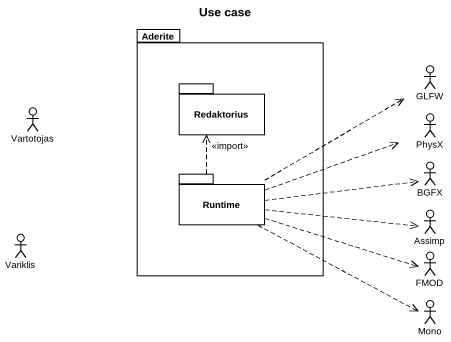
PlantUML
@startuml
title Use case
package Aderite {
  package Redaktorius {
  }
  package Runtime {
  }
}
actor GLFW
actor Vartotojas
actor PhysX
actor BGFX
actor Variklis
actor Assimp
actor FMOD
actor Mono
Runtime .right.> GLFW
Runtime .up.> Redaktorius : <<import>>
Runtime .right.> PhysX
Runtime .right.> BGFX
Runtime .right.> Assimp
Runtime .right.> FMOD
Runtime .right.> Mono
@enduml
